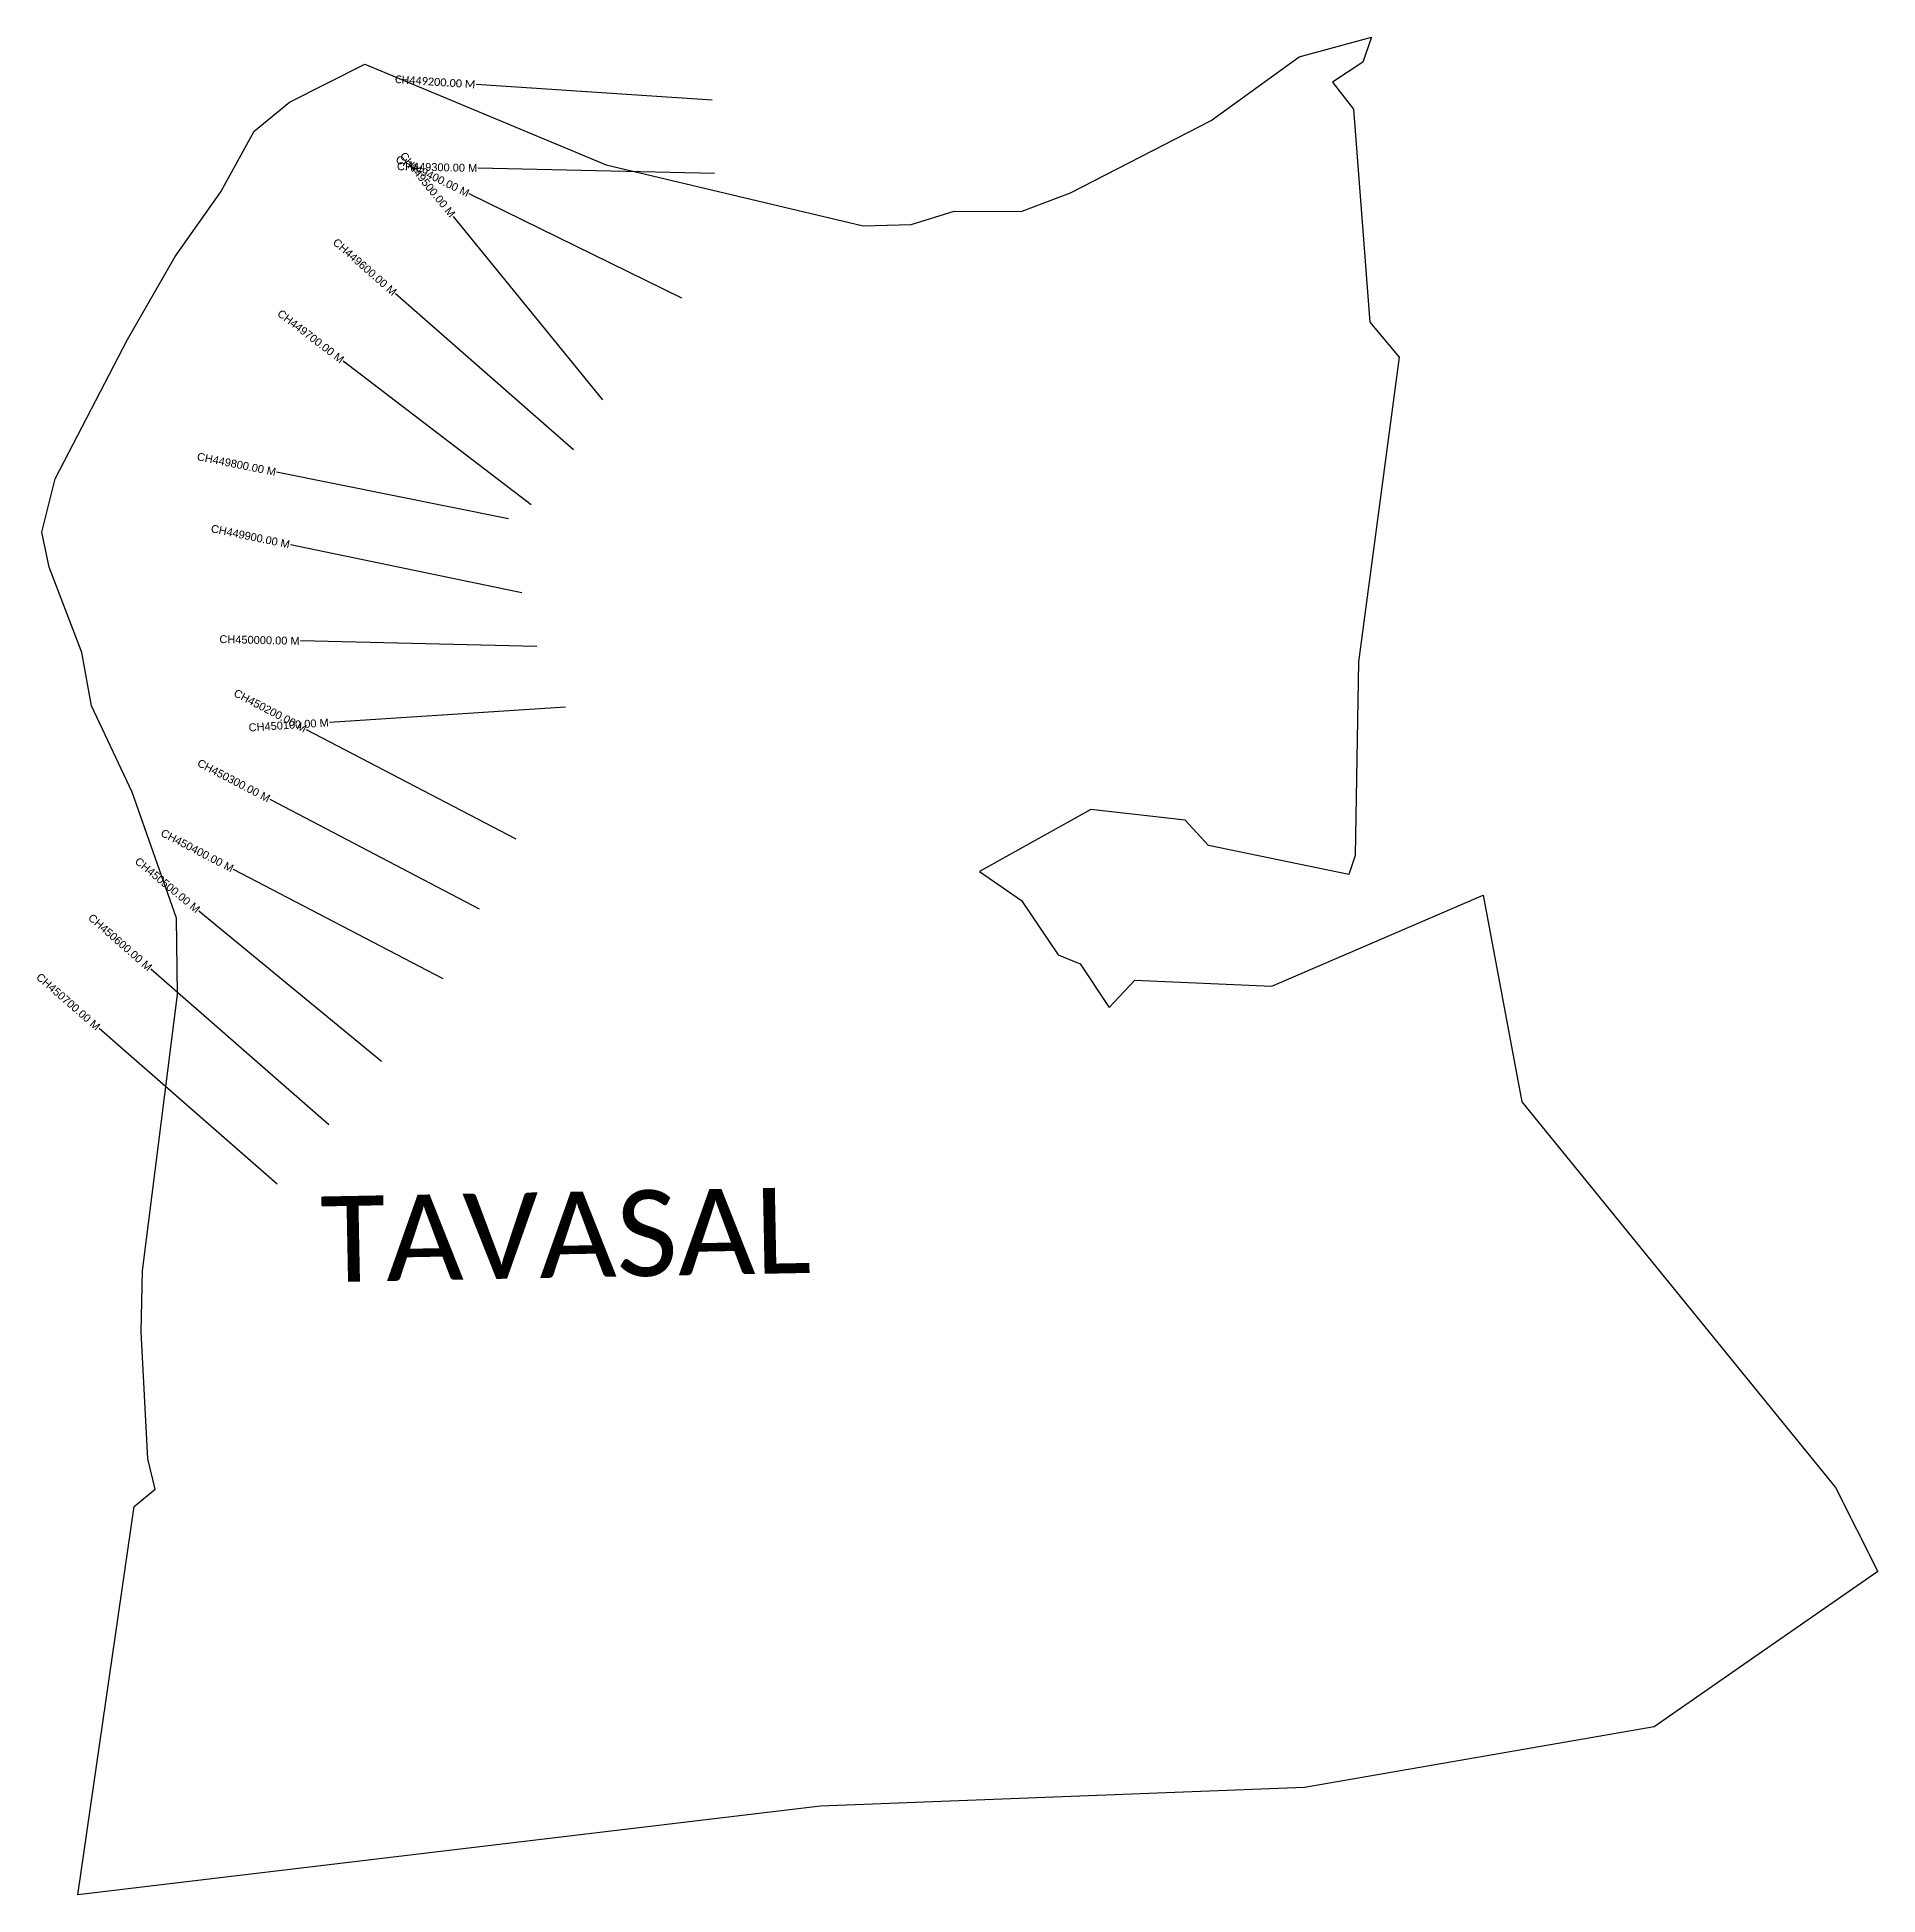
# Model space of a CAD drawing. Header units: metres. Extents: x 312433 to 314767, y 1912286 to 1914642.
import ezdxf
from ezdxf.enums import TextEntityAlignment as Align

# ---------------------------------------------------------------- set-up
doc = ezdxf.new("R2010")
doc.units = ezdxf.units.M
for name, color, linetype in [('CS', 134, 'Continuous'), ('CSMark', 6, 'Continuous'), ('village', 3, 'Continuous'), ('VILLAGE NAME', 250, 'Continuous')]:
    doc.layers.add(name, color=color, linetype=linetype)
doc.styles.add('DynamicDimensions', font='arial.ttf')
doc.styles.add('Legend', font='calibri.ttf')
doc.styles.get("Standard").update_dxf_attribs({"font": 'simplex.shx'})

msp = doc.modelspace()

# ---------------------------------------------------------------- linework, layer by layer
at = {"layer": 'CS'}
for p, q in [((313288.7, 1914561.9), (312989.3, 1914581.8)), ((313291.7, 1914468.7), (312991.8, 1914475.7)), ((313250.3, 1914310.9), (312980.8, 1914442.9)), ((313150.1, 1914181.9), (312960.7, 1914414.5)), ((313112.8, 1914118.4), (312887.3, 1914316.2)), ((313059.1, 1914048.4), (312820.9, 1914230.7)), ((313030.5, 1914030.9), (312736.4, 1914090)), ((313047.6, 1913936.8), (312753.9, 1913998)), ((313066.4, 1913868.7), (312766.5, 1913875.9)), ((313102.8, 1913791.9), (312803.4, 1913772.7)), ((313040.2, 1913624.6), (312774.2, 1913763.4)), ((312993.9, 1913535.9), (312728, 1913674.8)), ((312947.6, 1913447.3), (312681.7, 1913586.1)), ((312869.4, 1913342.4), (312637.9, 1913533.2)), ((312802.8, 1913262.1), (312576.9, 1913459.5)), ((312737, 1913186.8), (312511.1, 1913384.2))]:
    msp.add_line(p, q, dxfattribs=at)
at = {"layer": 'village', "color": 3, "true_color": 0x00ff00}
msp.add_polyline3d([(313681.3, 1913546.9, 0), (313727.6, 1913478, 0), (313755.5, 1913466.5, 0), (313792.3, 1913411.1, 0), (313825.1, 1913445.8, 0), (313998.9, 1913438, 0), (314266.9, 1913553.4, 0), (314315.9, 1913291.3, 0), (314713.8, 1912802.3, 0), (314767.5, 1912695.6, 0), (314617.1, 1912591.3, 0), (314483.6, 1912498.8, 0), (314040.3, 1912421.8, 0), (313426.3, 1912398.1, 0), (312484.3, 1912285.5, 0), (312555.5, 1912778.1, 0), (312582.5, 1912800, 0), (312573.2, 1912838.4, 0), (312564.6, 1912999.8, 0), (312566.3, 1913077.1, 0), (312610.7, 1913427.5, 0), (312609.2, 1913524.3, 0), (312553.1, 1913684, 0), (312501.5, 1913793.5, 0), (312489.2, 1913861.1, 0), (312448, 1913969.6, 0), (312438.7, 1914014, 0), (312455.6, 1914081.4, 0), (312547, 1914258.3, 0), (312607.8, 1914363.5, 0), (312665.6, 1914445.8, 0), (312707.7, 1914522.4, 0), (312752.8, 1914559.5, 0), (312848.4, 1914607.6, 0), (313154.3, 1914479.9, 0), (313480.5, 1914402.6, 0), (313541.3, 1914404.2, 0), (313595.7, 1914420.9, 0), (313680.6, 1914420.6, 0), (313743.3, 1914444.3, 0), (313921.8, 1914536.1, 0), (314033.3, 1914616.8, 0), (314125.2, 1914641.8, 0), (314114.3, 1914610, 0), (314075.6, 1914584.7, 0), (314102.5, 1914550.6, 0), (314123.1, 1914280.4, 0), (314160.1, 1914236, 0), (314108.6, 1913849.4, 0), (314104.3, 1913603.7, 0), (314096.6, 1913579.9, 0), (313918.4, 1913616.6, 0), (313888.8, 1913648.5, 0), (313769.1, 1913662.2, 0), (313627.8, 1913583.4, 0)], close=True, dxfattribs=at)

# ---------------------------------------------------------------- texts
at = {"layer": 'CSMark'}
for s, rotation, style, p in [('CH449200.00 M', 356.2058, 'Legend', (312988.4, 1914581.8)), ('CH449500.00 M', 309.1566, 'DynamicDimensions', (312960, 1914415.3)), ('CH449400.00 M', 333.9109, 'DynamicDimensions', (312979.9, 1914443.3)), ('CH449300.00 M', 358.6718, 'DynamicDimensions', (312990.8, 1914475.7)), ('CH449600.00 M', 318.7412, 'DynamicDimensions', (312886.5, 1914316.8)), ('CH449700.00 M', 322.5785, 'DynamicDimensions', (312820.1, 1914231.4)), ('CH449800.00 M', 348.6517, 'DynamicDimensions', (312735.4, 1914090.2)), ('CH449900.00 M', 348.2308, 'DynamicDimensions', (312752.9, 1913998.2)), ('CH450000.00 M', 358.6162, 'DynamicDimensions', (312765.5, 1913875.9)), ('CH450200.00 M', 332.4273, 'DynamicDimensions', (312773.4, 1913763.9)), ('CH450100.00 M', 3.6707, 'DynamicDimensions', (312802.4, 1913772.6)), ('CH450300.00 M', 332.4273, 'DynamicDimensions', (312727.1, 1913675.3)), ('CH450400.00 M', 332.4273, 'DynamicDimensions', (312680.8, 1913586.6)), ('CH450500.00 M', 320.4908, 'DynamicDimensions', (312637.2, 1913533.9)), ('CH450600.00 M', 318.8468, 'DynamicDimensions', (312576.2, 1913460.2)), ('CH450700.00 M', 318.8468, 'DynamicDimensions', (312510.4, 1913384.9))]:
    msp.add_text(s, height=10, rotation=rotation, dxfattribs=dict(at, style=style)).set_placement(p, align=Align.MIDDLE_RIGHT)
at = {"layer": 'VILLAGE NAME', "insert": (312791.1, 1913171.2), "char_height": 108.748, "attachment_point": 1, "rotation": 1.1028}
msp.add_mtext_dynamic_manual_height_columns('{\\fCalibri|b0|i0|c0|p34;TAVASAL}', width=1571.314, gutter_width=543.7, heights=[0], dxfattribs=at)

doc.saveas('drawing.dxf')
